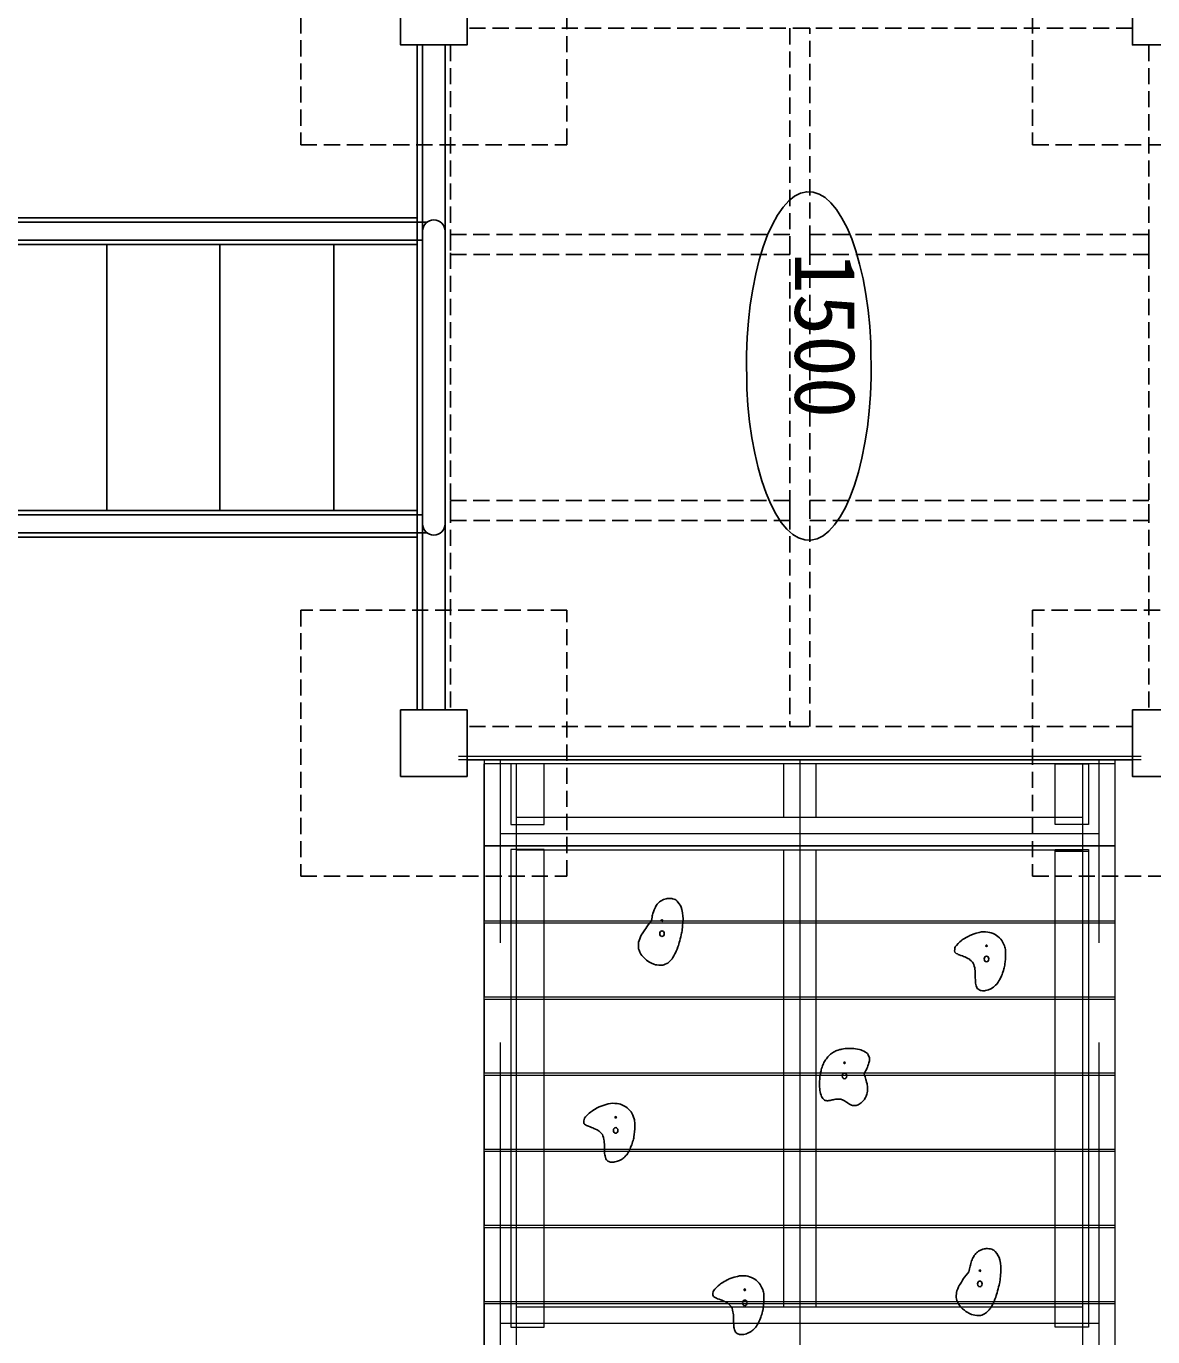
# Model space of a CAD drawing. Units: millimetres at full size, sheet at 1:100; details may follow other scales. Extents: x 1500 to 40500, y 1500 to 28200.
# Drawn here: x 6394 to 8088, y 19443 to 21413 of the extents above; entities that cross this region are included whole.
import ezdxf
from ezdxf.enums import TextEntityAlignment as Align

# ---------------------------------------------------------------- set-up
doc = ezdxf.new("R2010")
doc.units = ezdxf.units.MM
doc.header["$LTSCALE"] = 100
doc.linetypes.add('CHAIN', pattern=[18.5, 12, -1.5, 3.5, -1.5])
doc.linetypes.add('USER2', pattern=[0.347213, 0.243035, -0.104178])
for name, color, linetype, lineweight in [('D-BMK', 2, 'CHAIN', 13), ('D-STR', 1, 'Continuous', 13), ('D-STR-TXT\u3000文字列', 7, 'Continuous', 13), ('D-STR\u3000構造物外形線', 1, 'Continuous', 25)]:
    doc.layers.add(name, color=color, linetype=linetype, lineweight=lineweight)
doc.styles.add('ＭＳ ゴシック', font='')
doc.styles.get('ＭＳ ゴシック').set_extended_font_data('MS Gothic')

msp = doc.modelspace()

# ---------------------------------------------------------------- linework, layer by layer
at = {"layer": 'D-BMK'}
for p, q in [((7106.8, 18685.2), (7106.8, 20310.2)), ((7556.8, 20310.2), (7556.8, 18726.5)), ((8006.8, 18685.2), (8006.8, 20310.2)), ((8006.8, 20199), (7106.8, 20199)), ((8006.8, 19462.8), (7106.8, 19462.8))]:
    msp.add_line(p, q, dxfattribs=at)
at = {"layer": 'D-STR'}
for p, q in [((8070, 20315.2), (7043.7, 20315.2)), ((8070, 20310.2), (7043.7, 20310.2)), ((7082.5, 18685.2), (7082.5, 20304.2)), ((8031.1, 20304.2), (7082.5, 20304.2)), ((7131.1, 18685.2), (7131.1, 20304.2)), ((7532.5, 20304.2), (7532.5, 20223.3)), ((7581.1, 20304.2), (7581.1, 20223.3)), ((7982.5, 18685.2), (7982.5, 20304.2)), ((8031.1, 18685.2), (8031.1, 20310.2)), ((7982.5, 20223.3), (7131.1, 20223.3)), ((7131.1, 20174.7), (7982.5, 20174.7)), ((7532.5, 20174.7), (7532.5, 19487.1)), ((7581.1, 20174.7), (7581.1, 19487.1)), ((7990.9, 20172.5), (7940.9, 20172.5)), ((7982.5, 19487.1), (7131.1, 19487.1))]:
    msp.add_line(p, q, dxfattribs=at)
at = {"layer": 'D-STR', "color": 9}
for points in [[(8031.1, 20310.2), (7082.5, 20310.2), (7082.5, 20181.1), (8031.1, 20181.1)], [(8031.1, 20181.1), (7082.5, 20181.1), (7082.5, 20068.3), (8031.1, 20068.3)], [(8031.1, 20064.5), (7082.5, 20064.5), (7082.5, 19953.8), (8031.1, 19953.8)], [(8031.1, 19950), (7082.5, 19950), (7082.5, 19839.3), (8031.1, 19839.3)], [(8031.1, 19835.5), (7082.5, 19835.5), (7082.5, 19724.8), (8031.1, 19724.8)], [(8031.1, 19721), (7082.5, 19721), (7082.5, 19610.3), (8031.1, 19610.3)], [(8031.1, 19606.5), (7082.5, 19606.5), (7082.5, 19495.8), (8031.1, 19495.8)], [(8031.1, 19492), (7082.5, 19492), (7082.5, 19381.3), (8031.1, 19381.3)]]:
    msp.add_lwpolyline(points, close=True, dxfattribs=at)
at = {"layer": 'D-STR'}
for points in [[(7172.8, 20304.2), (7122.8, 20304.2), (7122.8, 20213.1), (7172.8, 20213.1)], [(7940.9, 20304.2), (7990.9, 20304.2), (7990.9, 20213.1), (7940.9, 20213.1)], [(7172.8, 20175.5), (7122.8, 20175.5), (7122.8, 19457.1), (7172.8, 19457.1)], [(7940.9, 20175.5), (7990.9, 20175.5), (7990.9, 19457.1), (7940.9, 19457.1)]]:
    msp.add_lwpolyline(points, close=True, dxfattribs=at)
at = {"layer": 'D-STR', "lineweight": 25}
for centre, major_axis in [((7349.7, 20068.5), (0, -1.23)), ((7349.7, 20048.8), (0, -4.31))]:
    msp.add_ellipse(centre, major_axis=major_axis, ratio=0.791044, dxfattribs=at)
at = {"layer": 'D-STR', "color": 152, "lineweight": 25}
for centre, major_axis in [((7837.5, 20030.4), (0, -1.23)), ((7837.5, 20010.7), (0, -4.31)), ((7474.2, 19513.3), (0, -1.23)), ((7474.2, 19493.6), (0, -4.31))]:
    msp.add_ellipse(centre, major_axis=major_axis, ratio=0.791044, dxfattribs=at)
at = {"layer": 'D-STR', "color": 114, "lineweight": 25}
for centre, major_axis in [((7624.1, 19854.6), (0, -1.23)), ((7624.1, 19834.9), (0, -4.31))]:
    msp.add_ellipse(centre, major_axis=major_axis, ratio=0.791044, dxfattribs=at)
at = {"layer": 'D-STR', "color": 2, "lineweight": 25}
for centre, major_axis in [((7280.2, 19772.6), (0, -1.23)), ((7280.2, 19752.9), (0, -4.31)), ((7827.6, 19541.9), (0, -1.23)), ((7827.6, 19522.1), (0, -4.31))]:
    msp.add_ellipse(centre, major_axis=major_axis, ratio=0.791044, dxfattribs=at)
at = {"layer": 'D-STR', "lineweight": 25}
msp.add_open_spline([(7333.1, 20067.2), (7331.5, 20065.1), (7326.8, 20058.8), (7325.3, 20056.7), (7323.9, 20054.6), (7319.8, 20048.5), (7318.7, 20046.3), (7317.7, 20044.3), (7315.1, 20038.2), (7314.7, 20036.1), (7314.3, 20034.1), (7314, 20028.1), (7314.4, 20026.1), (7315, 20023.9), (7318.1, 20017.7), (7319.5, 20015.9), (7321, 20013.9), (7326.6, 20008.8), (7328.6, 20007.4), (7330.7, 20006), (7337.4, 20002.7), (7339.8, 20002.1), (7341.9, 20001.5), (7348.6, 20001), (7350.8, 20001.3), (7352.5, 20001.5), (7357.1, 20003.7), (7358.5, 20004.6), (7360, 20005.7), (7363.8, 20009.7), (7364.9, 20011.1), (7366.1, 20012.8), (7369.2, 20018.3), (7370.1, 20020.2), (7371.1, 20022.3), (7373.8, 20028.9), (7374.4, 20031.1), (7375.7, 20035.1), (7378.9, 20047.1), (7379.6, 20051.2), (7380.2, 20055.2), (7381.5, 20067.4), (7381.4, 20071.5), (7381.3, 20075), (7380, 20085.4), (7378.8, 20088.6), (7377.8, 20091.2), (7372.5, 20097.7), (7370.5, 20099.5), (7369.6, 20100.4), (7365.7, 20101.4), (7364.4, 20101.6), (7363.1, 20101.8), (7358.9, 20101.8), (7357.6, 20101.6), (7356.2, 20101.4), (7352.1, 20100.2), (7350.8, 20099.6), (7349.5, 20099), (7346, 20096.7), (7344.9, 20095.8), (7343.9, 20094.8), (7341.3, 20091.4), (7340.5, 20090.2), (7339.8, 20088.9), (7337.9, 20084.7), (7337.4, 20083.3), (7336.8, 20081.7), (7335.4, 20077), (7335.1, 20075.4), (7334.7, 20073.8), (7334.2, 20068.5), (7333.1, 20067.2)], degree=3, knots=[0, 0, 0, 0, 1, 1, 1, 2, 2, 2, 3, 3, 3, 4, 4, 4, 5, 5, 5, 6, 6, 6, 7, 7, 7, 8, 8, 8, 9, 9, 9, 10, 10, 10, 11, 11, 11, 12, 12, 12, 13, 13, 13, 14, 14, 14, 15, 15, 15, 16, 16, 16, 17, 17, 17, 18, 18, 18, 19, 19, 19, 20, 20, 20, 21, 21, 21, 22, 22, 22, 23, 23, 23, 24, 24, 24, 24], dxfattribs=at)
at = {"layer": 'D-STR', "color": 152, "lineweight": 25}
for points in [[(7864.3, 19997.6), (7863.8, 19995.9), (7862.2, 19990.9), (7861.6, 19989.2), (7861, 19987.6), (7859.1, 19982.8), (7858.3, 19981.3), (7857.6, 19979.8), (7855.1, 19975.5), (7854.1, 19974.2), (7853.1, 19973), (7849.6, 19969.5), (7848.3, 19968.5), (7847.1, 19967.6), (7843.2, 19965.4), (7841.8, 19964.9), (7840.4, 19964.3), (7836.2, 19963.2), (7834.8, 19963), (7833.5, 19962.9), (7829.6, 19963), (7828.4, 19963.4), (7827.3, 19963.8), (7824.3, 19965.5), (7823.7, 19966.5), (7822.8, 19967.8), (7821.4, 19972.5), (7821.1, 19974.1), (7820.8, 19976.1), (7820.8, 19982.3), (7820.7, 19984.4), (7820.6, 19986.5), (7820.6, 19993.1), (7820.2, 19995.2), (7819.9, 19997.1), (7818.5, 20002.8), (7817.6, 20004.5), (7816.7, 20006), (7812.7, 20009.7), (7811.3, 20010.7), (7809.8, 20011.7), (7804.7, 20013.9), (7803, 20014.6), (7801.4, 20015.3), (7796.6, 20016.9), (7795, 20017.6), (7793.9, 20018.2), (7790.3, 20019.9), (7789.9, 20021.1), (7789.3, 20022.5), (7789.8, 20027.6), (7790.6, 20029), (7791.9, 20031.2), (7797.7, 20036.8), (7799.8, 20038.4), (7802.4, 20040.4), (7811, 20045.4), (7814, 20046.7), (7817, 20048), (7826.5, 20050.9), (7829.8, 20051.3), (7832.2, 20051.7), (7839.8, 20051.3), (7842.2, 20050.7), (7844.5, 20050.3), (7850.8, 20047.5), (7852.8, 20046.2), (7854.6, 20045), (7859.4, 20040.3), (7860.6, 20038.5), (7861.9, 20036.7), (7864.6, 20030.5), (7865.3, 20028.3), (7865.7, 20027), (7866.2, 20022.7), (7866.3, 20021.2), (7866.4, 20019.7), (7866.3, 20015.1), (7866.2, 20013.6), (7866.2, 20012), (7865.7, 20007.3), (7865.5, 20005.7), (7865.2, 20004.1), (7864.8, 19999.2), (7864.3, 19997.6)], [(7501, 19480.5), (7500.5, 19478.8), (7498.9, 19473.8), (7498.3, 19472.1), (7497.7, 19470.5), (7495.8, 19465.7), (7495, 19464.2), (7494.3, 19462.7), (7491.8, 19458.4), (7490.8, 19457.1), (7489.8, 19455.9), (7486.3, 19452.4), (7485, 19451.4), (7483.8, 19450.5), (7479.9, 19448.3), (7478.5, 19447.8), (7477.1, 19447.2), (7472.9, 19446.1), (7471.5, 19445.9), (7470.2, 19445.8), (7466.3, 19446), (7465.1, 19446.3), (7464, 19446.7), (7461, 19448.4), (7460.4, 19449.4), (7459.5, 19450.7), (7458.1, 19455.4), (7457.8, 19457), (7457.5, 19459), (7457.5, 19465.2), (7457.4, 19467.3), (7457.3, 19469.4), (7457.3, 19476), (7456.9, 19478.1), (7456.6, 19480), (7455.2, 19485.7), (7454.3, 19487.4), (7453.4, 19488.9), (7449.4, 19492.6), (7448, 19493.6), (7446.5, 19494.6), (7441.4, 19496.8), (7439.7, 19497.5), (7438.1, 19498.2), (7433.3, 19499.8), (7431.7, 19500.5), (7430.6, 19501.1), (7427, 19502.8), (7426.6, 19504), (7426, 19505.4), (7426.5, 19510.5), (7427.3, 19511.9), (7428.6, 19514.1), (7434.4, 19519.7), (7436.5, 19521.3), (7439.1, 19523.3), (7447.7, 19528.3), (7450.7, 19529.6), (7453.7, 19530.9), (7463.2, 19533.8), (7466.5, 19534.2), (7468.9, 19534.6), (7476.5, 19534.2), (7478.9, 19533.7), (7481.2, 19533.2), (7487.5, 19530.4), (7489.4, 19529.1), (7491.3, 19527.9), (7496.1, 19523.2), (7497.3, 19521.4), (7498.6, 19519.6), (7501.3, 19513.4), (7502, 19511.2), (7502.4, 19509.9), (7502.9, 19505.6), (7503, 19504.1), (7503.1, 19502.6), (7503, 19498), (7502.9, 19496.5), (7502.9, 19494.9), (7502.4, 19490.2), (7502.2, 19488.6), (7501.9, 19487), (7501.5, 19482.1), (7501, 19480.5)]]:
    msp.add_open_spline(points, degree=3, knots=[0, 0, 0, 0, 1, 1, 1, 2, 2, 2, 3, 3, 3, 4, 4, 4, 5, 5, 5, 6, 6, 6, 7, 7, 7, 8, 8, 8, 9, 9, 9, 10, 10, 10, 11, 11, 11, 12, 12, 12, 13, 13, 13, 14, 14, 14, 15, 15, 15, 16, 16, 16, 17, 17, 17, 18, 18, 18, 19, 19, 19, 20, 20, 20, 21, 21, 21, 22, 22, 22, 23, 23, 23, 24, 24, 24, 25, 25, 25, 26, 26, 26, 27, 27, 27, 28, 28, 28, 28], dxfattribs=at)
at = {"layer": 'D-STR', "color": 114, "lineweight": 25}
msp.add_open_spline([(7653.8, 19837.8), (7654.4, 19836.2), (7655.9, 19831.2), (7656.4, 19829.5), (7656.8, 19827.9), (7658, 19822.9), (7658.3, 19821.3), (7658.5, 19819.7), (7658.9, 19814.9), (7658.8, 19813.4), (7658.8, 19811.8), (7657.9, 19807.3), (7657.4, 19805.9), (7656.9, 19804.5), (7654.8, 19800.6), (7654, 19799.5), (7653.1, 19798.3), (7650.1, 19795.1), (7649, 19794.3), (7647.9, 19793.4), (7644.4, 19791.4), (7643.1, 19790.9), (7642, 19790.5), (7638.3, 19790.1), (7637.2, 19790.2), (7636.2, 19790.3), (7633.3, 19791.5), (7632.4, 19791.9), (7631.5, 19792.4), (7628.8, 19794.3), (7627.9, 19794.9), (7627, 19795.5), (7624.3, 19797.4), (7623.3, 19797.9), (7622.4, 19798.4), (7619.5, 19799.8), (7618.5, 19800), (7617.2, 19800.2), (7613.4, 19800.2), (7612.1, 19800.1), (7610.8, 19799.9), (7606.8, 19798.9), (7605.5, 19798.7), (7604.3, 19798.4), (7600.6, 19797.6), (7599.3, 19797.6), (7598.3, 19797.5), (7595, 19797.8), (7594.1, 19798.4), (7592.9, 19799.1), (7590.2, 19802.5), (7589.6, 19803.8), (7588.8, 19805.5), (7587.4, 19811.1), (7587.1, 19813), (7586.8, 19815.3), (7586.5, 19822), (7586.5, 19824.3), (7586.6, 19826.6), (7587.2, 19833.5), (7587.5, 19835.8), (7587.7, 19837.5), (7588.8, 19842.6), (7589.2, 19844.2), (7589.6, 19845.7), (7591.1, 19850.2), (7591.7, 19851.6), (7592.3, 19853), (7594.2, 19856.8), (7595, 19858), (7595.7, 19859.2), (7598, 19862.4), (7598.9, 19863.4), (7600, 19864.6), (7603.3, 19867.7), (7604.5, 19868.6), (7605.8, 19869.5), (7609.7, 19871.7), (7611.1, 19872.4), (7612.5, 19873), (7617, 19874.5), (7618.5, 19874.8), (7620.2, 19875.2), (7625.2, 19876), (7626.9, 19876.1), (7629.2, 19876.3), (7635.9, 19876.3), (7638.1, 19876.1), (7640.3, 19875.9), (7646.8, 19874.7), (7648.9, 19874), (7650.7, 19873.4), (7655.9, 19871), (7657.3, 19869.7), (7658.6, 19868.6), (7661, 19864.3), (7661.6, 19862.7), (7661.9, 19861.7), (7661.6, 19858.4), (7661.5, 19857.4), (7661.3, 19856.1), (7660.2, 19852.5), (7659.8, 19851.3), (7659.3, 19849.9), (7657.7, 19846), (7657.1, 19844.7), (7656.4, 19843.3), (7653.3, 19839.2), (7653.8, 19837.8)], degree=3, knots=[0, 0, 0, 0, 1, 1, 1, 2, 2, 2, 3, 3, 3, 4, 4, 4, 5, 5, 5, 6, 6, 6, 7, 7, 7, 8, 8, 8, 9, 9, 9, 10, 10, 10, 11, 11, 11, 12, 12, 12, 13, 13, 13, 14, 14, 14, 15, 15, 15, 16, 16, 16, 17, 17, 17, 18, 18, 18, 19, 19, 19, 20, 20, 20, 21, 21, 21, 22, 22, 22, 23, 23, 23, 24, 24, 24, 25, 25, 25, 26, 26, 26, 27, 27, 27, 28, 28, 28, 29, 29, 29, 30, 30, 30, 31, 31, 31, 32, 32, 32, 33, 33, 33, 34, 34, 34, 35, 35, 35, 36, 36, 36, 36], dxfattribs=at)
at = {"layer": 'D-STR', "color": 2, "lineweight": 25}
for points, knots in [([(7307, 19739.8), (7306.5, 19738.1), (7304.8, 19733.1), (7304.2, 19731.4), (7303.6, 19729.8), (7301.8, 19725), (7301, 19723.5), (7300.3, 19722), (7297.8, 19717.7), (7296.7, 19716.4), (7295.7, 19715.1), (7292.3, 19711.7), (7291, 19710.7), (7289.8, 19709.8), (7285.8, 19707.6), (7284.4, 19707.1), (7283.1, 19706.5), (7278.9, 19705.4), (7277.4, 19705.2), (7276.1, 19705.1), (7272.2, 19705.2), (7271, 19705.6), (7269.9, 19705.9), (7266.9, 19707.7), (7266.3, 19708.6), (7265.4, 19710), (7264, 19714.7), (7263.8, 19716.3), (7263.4, 19718.3), (7263.4, 19724.5), (7263.4, 19726.5), (7263.3, 19728.7), (7263.2, 19735.2), (7262.9, 19737.4), (7262.6, 19739.3), (7261.2, 19745), (7260.2, 19746.7), (7259.3, 19748.2), (7255.4, 19751.9), (7253.9, 19752.9), (7252.4, 19753.9), (7247.3, 19756.1), (7245.6, 19756.8), (7244.1, 19757.5), (7239.2, 19759.1), (7237.7, 19759.8), (7236.6, 19760.3), (7233, 19762.1), (7232.5, 19763.2), (7231.9, 19764.7), (7232.5, 19769.8), (7233.3, 19771.1), (7234.6, 19773.4), (7240.4, 19779), (7242.5, 19780.6), (7245.1, 19782.6), (7253.6, 19787.6), (7256.6, 19788.9), (7259.7, 19790.2), (7269.2, 19793.1), (7272.4, 19793.5), (7274.9, 19793.9), (7282.5, 19793.5), (7284.9, 19792.9), (7287.1, 19792.4), (7293.5, 19789.7), (7295.4, 19788.4), (7297.2, 19787.2), (7302, 19782.5), (7303.3, 19780.7), (7304.6, 19778.9), (7307.2, 19772.7), (7307.9, 19770.5), (7308.4, 19769.2), (7308.9, 19764.8), (7309, 19763.4), (7309.1, 19761.9), (7309, 19757.3), (7308.9, 19755.8), (7308.8, 19754.2), (7308.3, 19749.5), (7308.1, 19747.9), (7307.9, 19746.3), (7307.4, 19741.4), (7307, 19739.8)], [0, 0, 0, 0, 1, 1, 1, 2, 2, 2, 3, 3, 3, 4, 4, 4, 5, 5, 5, 6, 6, 6, 7, 7, 7, 8, 8, 8, 9, 9, 9, 10, 10, 10, 11, 11, 11, 12, 12, 12, 13, 13, 13, 14, 14, 14, 15, 15, 15, 16, 16, 16, 17, 17, 17, 18, 18, 18, 19, 19, 19, 20, 20, 20, 21, 21, 21, 22, 22, 22, 23, 23, 23, 24, 24, 24, 25, 25, 25, 26, 26, 26, 27, 27, 27, 28, 28, 28, 28]), ([(7811, 19540.5), (7809.3, 19538.5), (7804.6, 19532.2), (7803.1, 19530), (7801.7, 19528), (7797.7, 19521.8), (7796.6, 19519.6), (7795.6, 19517.7), (7793, 19511.6), (7792.5, 19509.4), (7792.1, 19507.5), (7791.8, 19501.4), (7792.3, 19499.5), (7792.8, 19497.3), (7795.9, 19491), (7797.3, 19489.2), (7798.8, 19487.2), (7804.4, 19482.2), (7806.5, 19480.8), (7808.5, 19479.4), (7815.2, 19476.1), (7817.6, 19475.4), (7819.8, 19474.9), (7826.5, 19474.4), (7828.7, 19474.6), (7830.3, 19474.9), (7835, 19477), (7836.3, 19478), (7837.8, 19479), (7841.6, 19483), (7842.7, 19484.5), (7843.9, 19486.2), (7847.1, 19491.6), (7848, 19493.5), (7849, 19495.7), (7851.6, 19502.2), (7852.3, 19504.5), (7853.5, 19508.5), (7856.7, 19520.5), (7857.4, 19524.6), (7858.1, 19528.6), (7859.3, 19540.8), (7859.2, 19544.8), (7859.2, 19548.3), (7857.9, 19558.8), (7856.6, 19562), (7855.6, 19564.5), (7850.4, 19571), (7848.4, 19572.8), (7847.4, 19573.7), (7843.5, 19574.7), (7842.3, 19574.9), (7840.9, 19575.2), (7836.8, 19575.2), (7835.4, 19575), (7834, 19574.8), (7830, 19573.6), (7828.7, 19573), (7827.4, 19572.4), (7823.8, 19570.1), (7822.8, 19569.1), (7821.7, 19568.2), (7819.1, 19564.8), (7818.4, 19563.5), (7817.6, 19562.2), (7815.8, 19558), (7815.2, 19556.6), (7814.7, 19555.1), (7813.3, 19550.4), (7812.9, 19548.8), (7812.5, 19547.1), (7812, 19541.9), (7811, 19540.5)], [0, 0, 0, 0, 1, 1, 1, 2, 2, 2, 3, 3, 3, 4, 4, 4, 5, 5, 5, 6, 6, 6, 7, 7, 7, 8, 8, 8, 9, 9, 9, 10, 10, 10, 11, 11, 11, 12, 12, 12, 13, 13, 13, 14, 14, 14, 15, 15, 15, 16, 16, 16, 17, 17, 17, 18, 18, 18, 19, 19, 19, 20, 20, 20, 21, 21, 21, 22, 22, 22, 23, 23, 23, 24, 24, 24, 24])]:
    msp.add_open_spline(points, degree=3, knots=knots, dxfattribs=at)
at = {"layer": 'D-STR\u3000構造物外形線', "linetype": 'USER2'}
for p, q in [((8056.8, 21410.2), (7056.8, 21410.2)), ((7031.8, 21385.2), (7031.8, 20385.2)), ((8081.8, 21385.2), (8081.8, 20385.2)), ((8056.8, 20360.2), (7056.8, 20360.2))]:
    msp.add_line(p, q, dxfattribs=at)
at = {"layer": 'D-STR\u3000構造物外形線'}
for p, q in [((6981.8, 21385.2), (6981.8, 20385.2)), ((6981.8, 21385.2), (6981.8, 21118.8)), ((6989.8, 20385.2), (6989.8, 21385.2)), ((7023.8, 21385.2), (7023.8, 20385.2)), ((5389.2, 21118.8), (6996.6, 21118.8)), ((5461.2, 21125.2), (6981.8, 21125.2)), ((5389.2, 21091.6), (6989.8, 21091.6)), ((6981.8, 20678.8), (6981.8, 21091.6)), ((6981.8, 21091.6), (6981.8, 20678.8)), ((6515.3, 21085.2), (6515.3, 20685.2)), ((6685.3, 21085.2), (6685.3, 20685.2)), ((6856.5, 21085.2), (6856.5, 20685.2)), ((5389.2, 20678.8), (6989.8, 20678.8)), ((5389.2, 20651.6), (6996.6, 20651.6)), ((5461.2, 20645.2), (6981.8, 20645.2)), ((8056.8, 20310.2), (7056.8, 20310.2))]:
    msp.add_line(p, q, dxfattribs=at)
at = {"layer": 'D-STR\u3000構造物外形線', "linetype": 'USER2'}
for points in [[(6806.8, 21635.2), (6806.8, 21235.2), (7206.8, 21235.2), (7206.8, 21635.2)], [(7906.8, 21635.2), (7906.8, 21235.2), (8306.8, 21235.2), (8306.8, 21635.2)], [(7541.8, 21410.2), (7541.8, 20360.2), (7571.8, 20360.2), (7571.8, 21410.2)], [(7031.8, 21100.2), (7031.8, 21070.2), (7541.8, 21070.2), (7541.8, 21100.2)], [(7571.8, 21100.2), (7571.8, 21070.2), (8081.8, 21070.2), (8081.8, 21100.2)], [(7031.8, 20700.2), (7031.8, 20670.2), (7541.8, 20670.2), (7541.8, 20700.2)], [(7571.8, 20700.2), (7571.8, 20670.2), (8081.8, 20670.2), (8081.8, 20700.2)], [(6806.8, 20535.2), (6806.8, 20135.2), (7206.8, 20135.2), (7206.8, 20535.2)], [(7906.8, 20535.2), (7906.8, 20135.2), (8306.8, 20135.2), (8306.8, 20535.2)]]:
    msp.add_lwpolyline(points, close=True, dxfattribs=at)
at = {"layer": 'D-STR\u3000構造物外形線'}
for points in [[(6956.8, 21485.2), (6956.8, 21385.2), (7056.8, 21385.2), (7056.8, 21485.2)], [(8056.8, 21485.2), (8056.8, 21385.2), (8156.8, 21385.2), (8156.8, 21485.2)], [(7652, 21033.4), (7656.2, 21010.3), (7659.6, 20986.5), (7662.1, 20962.1), (7663.8, 20937), (7664.4, 20885), (7663.3, 20859.5), (7661.4, 20834.6), (7658.6, 20810.4), (7654.9, 20786.8), (7650.3, 20763.9), (7645.1, 20742.7), (7639.2, 20723.2), (7632.6, 20705.5), (7625.4, 20689.6), (7617.5, 20675.5), (7609.3, 20663.6), (7600.7, 20654.2), (7591.9, 20647.2), (7582.9, 20642.6), (7573.7, 20640.6), (7564.3, 20641), (7555.1, 20643.9), (7546.2, 20649.2), (7537.5, 20657), (7529.1, 20667.3), (7520.9, 20680), (7513.2, 20694.7), (7506.2, 20711.2), (7499.9, 20729.5), (7494.2, 20749.5), (7489.1, 20771.4), (7484.9, 20794.6), (7481.5, 20818.4), (7479, 20842.8), (7477.3, 20867.9), (7476.7, 20919.8), (7477.8, 20945.4), (7479.7, 20970.3), (7482.5, 20994.5), (7486.2, 21018.1), (7490.8, 21040.9), (7496, 21062.2), (7501.9, 21081.7), (7508.5, 21099.4), (7515.7, 21115.3), (7523.5, 21129.3), (7531.8, 21141.3), (7540.4, 21150.7), (7549.2, 21157.7), (7558.2, 21162.3), (7567.4, 21164.3), (7576.8, 21163.9), (7586, 21161), (7594.9, 21155.7), (7603.6, 21147.9), (7612, 21137.6), (7620.2, 21124.9), (7627.9, 21110.2), (7634.9, 21093.7), (7641.2, 21075.4), (7646.9, 21055.3)], [(6956.8, 20385.2), (6956.8, 20285.2), (7056.8, 20285.2), (7056.8, 20385.2)], [(8056.8, 20385.2), (8056.8, 20285.2), (8156.8, 20285.2), (8156.8, 20385.2)]]:
    msp.add_lwpolyline(points, close=True, dxfattribs=at)
for points in [[(5461.2, 21091.6), (5461.2, 21085.2), (6981.8, 21085.2)], [(5461.2, 20678.8), (5461.2, 20685.2), (6981.8, 20685.2)]]:
    msp.add_lwpolyline(points, dxfattribs=at)
for centre, start, end in [((7006.8, 21105.2), 0, 180), ((7006.8, 20665.2), 180, 0)]:
    msp.add_arc(centre, 17, start, end, dxfattribs=at)

# ---------------------------------------------------------------- texts
at = {"layer": 'D-STR-TXT\u3000文字列', "style": 'ＭＳ ゴシック'}
msp.add_text('1500', height=91.64, rotation=270, dxfattribs=at).set_placement((7641.4, 21073.3), align=Align.TOP_LEFT)

doc.saveas('drawing.dxf')
